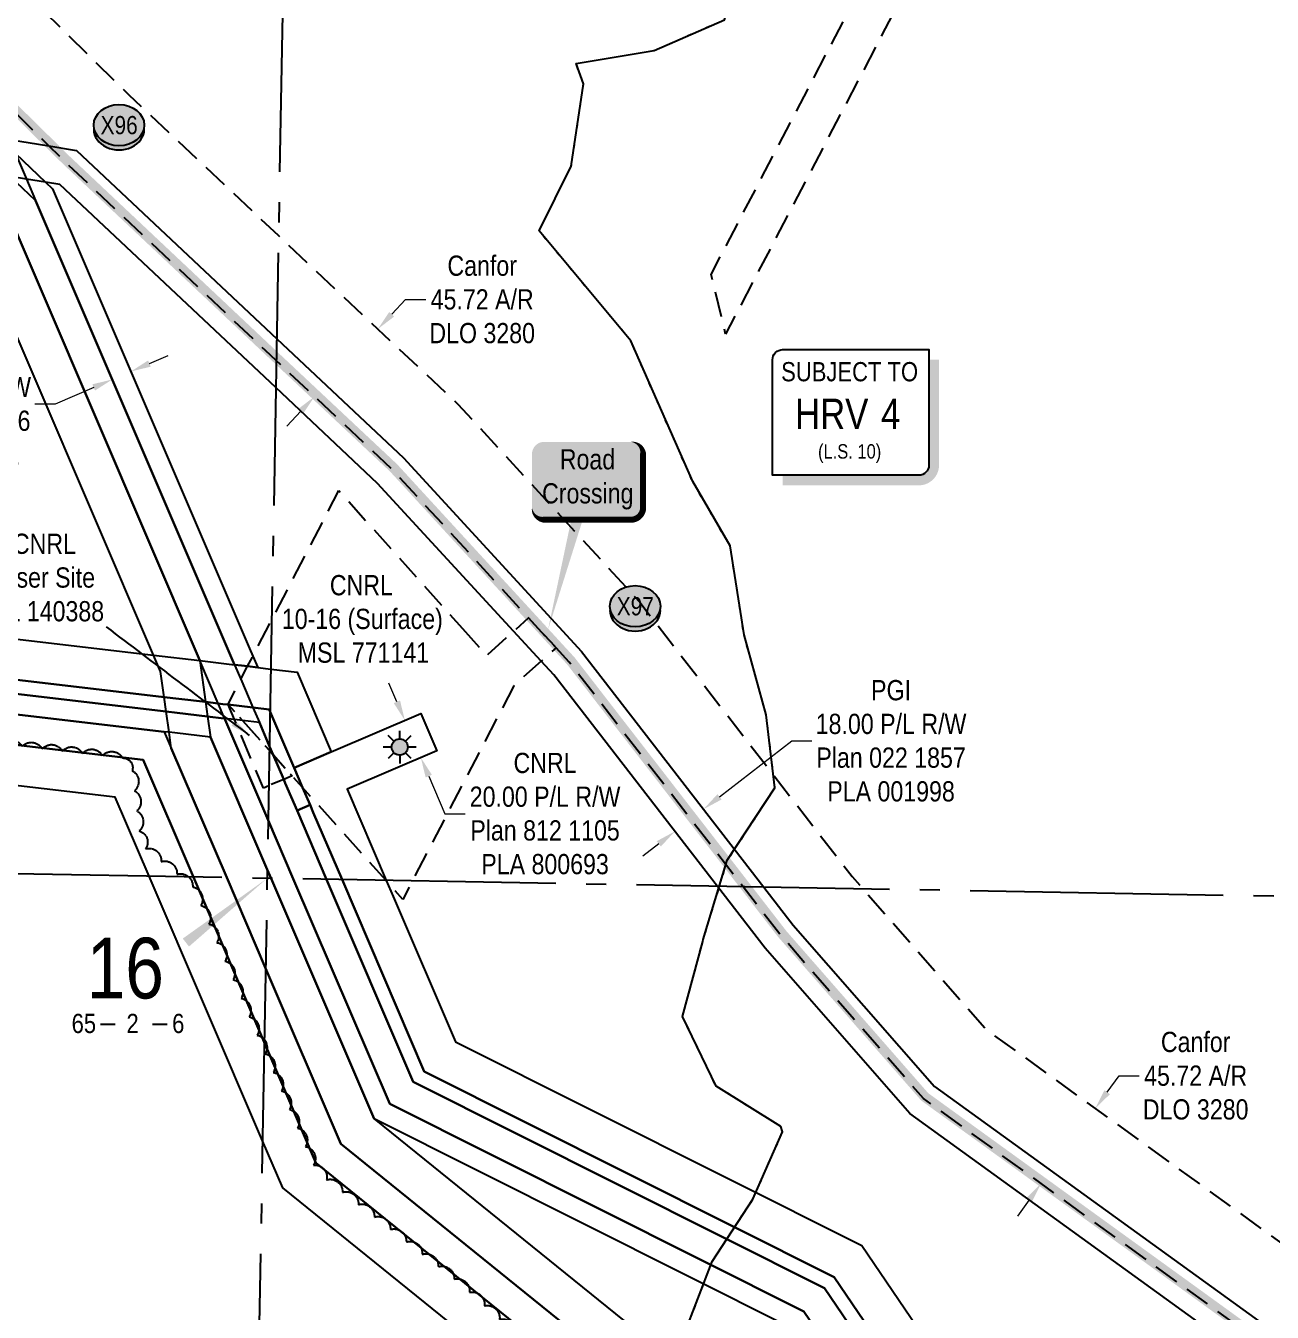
# Model space of a CAD drawing. Extents: x 405326 to 424052, y 6044755 to 6062236.
# Drawn here: x 419861 to 420477, y 6053581 to 6054217 of the extents above; entities that cross this region are included whole.
import ezdxf
from ezdxf.enums import TextEntityAlignment as Align

# ---------------------------------------------------------------- set-up
doc = ezdxf.new("R2010")
doc.units = 0
doc.header["$LTSCALE"] = 5
for name, pattern in [('0', [1, 1, 0]), ('foc-ACCESSROAD', [3.75, 2.5, -1.25]), ('foc-QUARTERLINE', [33, 25, -3, 2, -3]), ('foc-WHEELTRACKS', [2, 0.4, -1.6])]:
    doc.linetypes.add(name, pattern=pattern)
for name, color, linetype in [('10', 1, 'Continuous'), ('9', 3, 'Continuous'), ('CG-NOTES', 7, 'Continuous'), ('CTW', 7, 'Continuous'), ('F-AR', 190, 'foc-ACCESSROAD'), ('F-RW', 190, 'Continuous'), ('F-WS', 190, 'foc-ACCESSROAD'), ('F-WS-S', 190, 'Continuous'), ('L-SECLBL', 7, 'Continuous'), ('L-SECQ', 8, 'foc-QUARTERLINE'), ('P-CROSSINGS', 250, 'Continuous'), ('P-PROPOSED', 10, 'Continuous'), ('T-BUSH', 110, '0'), ('T-WATER-P3', 160, 'foc-WHEELTRACKS')]:
    doc.layers.add(name, color=color, linetype=linetype)
for name, color, linetype, lineweight in [('F-AR-T', 190, 'Continuous', 9), ('F-RW-T', 190, 'Continuous', 9), ('F-WS-T', 190, 'Continuous', 9)]:
    doc.layers.add(name, color=color, linetype=linetype, lineweight=lineweight)
doc.styles.add('80', font='ARIALN.TTF', dxfattribs={"height": 10})
doc.styles.add('80CG', font='ARIALN.TTF', dxfattribs={"height": 10})
doc.styles.add('80L', font='ARIALN.TTF', dxfattribs={"height": 10})
doc.styles.add('Crossing', font='ARIALN.TTF', dxfattribs={"height": 10})
doc.styles.add('foc-LtypeFont', font='ARIALN.TTF', dxfattribs={"height": 7.35})
doc.styles.add('HRV', font='ARIALN.TTF', dxfattribs={"height": 3})
doc.styles.add('SIMPLEX', font='ARIALN.TTF')
doc.linetypes.add('foc-TOPO-flowdirection-NOLINE', pattern='A,0,[">",foc-LtypeFont,S=0.3,R=0,X=0,Y=-0.945],-20,[">",foc-LtypeFont,S=0.3,R=0,X=0,Y=-0.945],0', length=20)
doc.dimstyles.new('Compass 5 000', dxfattribs={"dimscale": 5, "dimtxt": 9, "dimasz": 2, "dimexe": 0.2, "dimexo": 0.0625, "dimgap": 0.5, "dimtad": 0, "dimtih": 1, "dimtoh": 1, "dimzin": 0, "dimdsep": 46, "dimtxsty": '80CG', "dimcen": 0.1, "dimse1": 1, "dimse2": 1, "dimclrd": 256, "dimclrt": 256, "dimaunit": 1, "dimadec": 4, "dimazin": 0, "dimtfac": 0.06, "dimtofl": 0, "dimtmove": 0, "dimatfit": 1, "dimfxl": 0.2, "dimtolj": 1, "dimtzin": 0, "dimlwd": -1, "dimarcsym": 0})

# ---------------------------------------------------------------- blocks, each defined once
blk = doc.blocks.new('L-SECLBL')
at = {"layer": '9', "color": 7}
for p, q in [((-5.08, -27.83), (-12.29, -27.83)), ((20.7, -27.83), (13.5, -27.83))]:
    blk.add_line(p, q, dxfattribs=at)
at = {"layer": '10', "color": 2, "style": 'SIMPLEX'}
blk.add_attdef('SEC', text='', height=30, dxfattribs=at).set_placement((0, 0), align=Align.MIDDLE)
at = {"layer": '10', "color": 5, "style": '80L'}
blk.add_attdef('TWP', text='', height=9.5, dxfattribs=at).set_placement((-14.43, -27.37), align=Align.MIDDLE_RIGHT)
blk.add_attdef('RGE', text='', height=9.5, dxfattribs=at).set_placement((3.62, -27.37), align=Align.MIDDLE_CENTER)
blk.add_attdef('MER', text='', height=9.5, dxfattribs=at).set_placement((23.17, -27.37), align=Align.MIDDLE_LEFT)
blk = doc.blocks.new('HRV')
blk.add_lwpolyline([(-35.14, 31.6), (37.21, 31.6), (37.21, -25.54, -0.414214), (32.21, -30.54), (-40.14, -30.54), (-40.14, 26.6, -0.414214)], format="xyb", close=True)
at = {"const_width": 5, "flags": 128}
blk.add_lwpolyline([(-35.14, -33.04), (32.21, -33.04, 0.414214), (39.71, -25.54), (39.71, 26.6)], format="xyb", dxfattribs=at)
at = {"style": '80L'}
blk.add_text('SUBJECT TO', height=9.5, dxfattribs=at).set_placement((-2.01, 13.06), align=Align.BOTTOM_CENTER)
blk.add_attdef('(N.W.1/4 00)', text='', height=7.12, dxfattribs=at).set_placement((-2.01, -24.45), align=Align.BOTTOM_CENTER)
at = {"layer": 'CTW', "color": 3, "style": 'HRV'}
blk.add_text('HRV', height=15, dxfattribs=at).set_placement((-10.88, -0.18), align=Align.MIDDLE_CENTER)
blk.add_attdef('0', text='', height=15, dxfattribs=at).set_placement((18.28, -0.18), align=Align.MIDDLE_CENTER)
blk = doc.blocks.new('*D702')
at = {"layer": 'F-RW-T', "transparency": 16777216}
for p, q in [((420044.24, 6053882.64), (420040.31, 6053891.83)), ((420060, 6053845.87), (420067.95, 6053827.31)), ((420067.95, 6053827.31), (420077.95, 6053827.31))]:
    blk.add_line(p, q, dxfattribs=at)
for points in [[(420045.78, 6053883.29), (420042.71, 6053881.98), (420048.18, 6053873.44)], [(420061.53, 6053846.53), (420058.46, 6053845.22), (420056.06, 6053855.07)]]:
    blk.add_solid(points, dxfattribs=at)
at = {"layer": 'F-RW-T', "transparency": 16777216, "insert": (420117.49, 6053827.31), "char_height": 10, "attachment_point": 5, "style": '80CG'}
blk.add_mtext('\\A1;CNRL\\P20.00 P/L R/W\\PPlan 812 1105\\PPLA 800693', dxfattribs=at)
blk = doc.blocks.new('*D711')
at = {"layer": 'F-AR-T', "transparency": 16777216}
for p, q in [((420395.37, 6053689.64), (420401.24, 6053697.74)), ((420401.24, 6053697.74), (420411.24, 6053697.74)), ((420356.84, 6053636.38), (420350.98, 6053628.27))]:
    blk.add_line(p, q, dxfattribs=at)
for points in [[(420394.02, 6053690.61), (420396.72, 6053688.66), (420389.51, 6053681.53)], [(420355.49, 6053637.35), (420358.19, 6053635.4), (420362.7, 6053644.48)]]:
    blk.add_solid(points, dxfattribs=at)
at = {"layer": 'F-AR-T', "transparency": 16777216, "insert": (420439.13, 6053697.74), "char_height": 10, "attachment_point": 5, "style": '80CG'}
blk.add_mtext('\\A1;Canfor\\P45.72 A/R\\PDLO 3280', dxfattribs=at)
blk = doc.blocks.new('*D719')
at = {"layer": 'F-AR-T', "transparency": 16777216}
for p, q in [((420041.67, 6054074.19), (420048.51, 6054081.48)), ((420048.51, 6054081.48), (420058.51, 6054081.48)), ((419996.7, 6054026.24), (419989.85, 6054018.95))]:
    blk.add_line(p, q, dxfattribs=at)
for points in [[(420040.45, 6054075.33), (420042.88, 6054073.05), (420034.83, 6054066.89)], [(419995.48, 6054027.38), (419997.91, 6054025.1), (420003.54, 6054033.53)]]:
    blk.add_solid(points, dxfattribs=at)
at = {"layer": 'F-AR-T', "transparency": 16777216, "insert": (420086.41, 6054081.48), "char_height": 10, "attachment_point": 5, "style": '80CG'}
blk.add_mtext('\\A1;Canfor\\P45.72 A/R\\PDLO 3280', dxfattribs=at)
blk = doc.blocks.new('*D720')
at = {"layer": 'F-AR-T', "transparency": 16777216}
for p, q in [((420203.75, 6053835.65), (420239.45, 6053863.29)), ((420239.45, 6053863.29), (420249.45, 6053863.29)), ((420173.73, 6053812.41), (420165.82, 6053806.28))]:
    blk.add_line(p, q, dxfattribs=at)
for points in [[(420202.73, 6053836.96), (420204.77, 6053834.33), (420195.84, 6053829.52)], [(420172.71, 6053813.72), (420174.75, 6053811.09), (420181.64, 6053818.53)]]:
    blk.add_solid(points, dxfattribs=at)
at = {"layer": 'F-AR-T', "transparency": 16777216, "insert": (420288.54, 6053863.29), "char_height": 10, "attachment_point": 5, "style": '80CG'}
blk.add_mtext('\\A1;PGI\\P18.00 P/L R/W\\PPlan 022 1857\\PPLA 001998', dxfattribs=at)
blk = doc.blocks.new('GAS')
h = blk.add_hatch(color=255)
h.dxf.hatch_style = 1
edge = h.paths.add_edge_path()
edge.add_arc((0, 0), 0.9, 0, 360)
for p, q in [((0, 0.81), (0, 1.62)), ((-0.81, 0), (-1.62, 0)), ((-0.57, 0.57), (-1.14, 1.14)), ((0.57, 0.57), (1.14, 1.14)), ((1.62, 0), (0.81, 0)), ((-0.57, -0.57), (-1.14, -1.14)), ((0, -0.81), (0, -1.62)), ((1.14, -1.14), (0.57, -0.57))]:
    blk.add_line(p, q)
blk.add_circle((0, 0), 0.8)
blk = doc.blocks.new('*D722')
at = {"layer": 'F-AR-T', "transparency": 16777216}
for p, q in [((419921.91, 6054049.83), (419931.1, 6054053.77)), ((419894.34, 6054038.02), (419875.23, 6054029.82)), ((419875.23, 6054029.82), (419865.23, 6054029.82))]:
    blk.add_line(p, q, dxfattribs=at)
for points in [[(419921.25, 6054051.36), (419922.57, 6054048.3), (419912.72, 6054045.89)], [(419893.68, 6054039.55), (419895, 6054036.48), (419903.53, 6054041.96)]]:
    blk.add_solid(points, dxfattribs=at)
at = {"layer": 'F-AR-T', "transparency": 16777216, "insert": (419826.14, 6054029.82), "char_height": 10, "attachment_point": 5, "style": '80CG'}
blk.add_mtext('\\A1;CNRL\\P10.00 P/L R/W\\PPlan 892 0656\\PPLA 890171', dxfattribs=at)
blk = doc.blocks.new('*U1043')
h = blk.add_hatch(color=59)
edge = h.paths.add_edge_path()
edge.add_line((-21.5, -20), (21.5, -20))
edge.add_arc((21.5, -14), 6, 270, 360)
edge.add_line((27.5, -14), (27.5, 12.5))
edge.add_arc((21.5, 12.5), 6, 0, 90)
edge.add_line((21.5, 18.5), (-21.5, 18.5))
edge.add_arc((-21.5, 12.5), 6, 90, 180)
edge.add_line((-27.5, 12.5), (-27.5, -14))
edge.add_arc((-21.5, -14), 6, 180, 270)
at = {"color": 1, "flags": 128}
blk.add_lwpolyline([(-21.5, -20, 3, 3, 0), (21.5, -20, 3, 3, 0.414214), (27.5, -14, 3, 3, 0), (27.5, 12.5, 3, 0, 0.414214), (21.5, 18.5, 0, 0, 0), (-21.5, 18.5, 0, 0, 0.414214), (-27.5, 12.5, 0, 0, 0), (-27.5, -14, 0, 3, 0.414214)], format="xyseb", close=True, dxfattribs=at)
blk.add_lwpolyline([(-19.6, -74.65, 0, 7.5, 0), (0, 0, 0, 0, 0)], format="xyseb", dxfattribs=at)
at = {"color": 1, "style": '80'}
blk.add_attdef('ENTER_TEXT_001', (-35.99, -5), '', height=10, dxfattribs=at)
blk = doc.blocks.new('xing2')
h = blk.add_hatch(color=50)
h.dxf.hatch_style = 1
edge = h.paths.add_edge_path()
edge.add_ellipse((0, 0), major_axis=(-12.5, 0), ratio=0.816297, start_angle=0, end_angle=360)
h = blk.add_hatch(color=250)
h.dxf.hatch_style = 1
edge = h.paths.add_edge_path()
edge.add_ellipse((0, -2.05), major_axis=(-12.5, 0), ratio=0.816297, start_angle=0, end_angle=180)
edge.add_line((12.5, -2.05), (12.5, 0))
edge.add_ellipse((0, 0), major_axis=(-12.5, 0), ratio=0.816297, start_angle=0, end_angle=180, ccw=False)
edge.add_line((-12.5, 0), (-12.5, -2.05))
at = {"color": 250}
blk.add_ellipse((0, 0), major_axis=(-12.5, 0), ratio=0.816297, dxfattribs=at)
blk.add_ellipse((0, -2.05), major_axis=(-12.5, 0), ratio=0.816297, start_param=0, end_param=3.141593, dxfattribs=at)
at = {"color": 250, "style": 'Crossing'}
blk.add_attdef('CROSSING', text='', height=9, dxfattribs=at).set_placement((0.09, 0.02), align=Align.MIDDLE_CENTER)
at = {"color": 250, "style": 'Crossing', "flags": 1}
for tag, p in [('OWNER', (0.09, -12.49)), ('DESCRIPTION', (0.09, -25.77)), ('LOCATION', (0.09, -39.3)), ('DWG_REF', (0.09, -52.84))]:
    blk.add_attdef(tag, text='', height=9, dxfattribs=at).set_placement(p, align=Align.MIDDLE_CENTER)

msp = doc.modelspace()

# ---------------------------------------------------------------- linework, layer by layer
at = {"layer": 'F-AR', "flags": 128}
for points in [[(421688.16, 6052776.612), (421589.579, 6052857.106), (421584.704, 6052861.086), (421491.184, 6052937.036), (421482.671, 6052943.925), (421452.49, 6052968.354), (421444.642, 6052974.77), (421223.748, 6053155.486), (421213.856, 6053163.565), (421194.379, 6053179.475), (421191.508, 6053181.819), (421182.464, 6053189.334), (421181.562, 6053190.084), (421178.695, 6053192.466), (421045.617, 6053301.252), (420971.49, 6053342.024), (420909.465, 6053361.945), (420899.156, 6053365.255), (420852.764, 6053380.156), (420806.075, 6053395.153), (420803.795, 6053395.886), (420776.074, 6053404.624), (420773.764, 6053405.353), (420677.341, 6053436.363), (420606.043, 6053468.437), (420304.545, 6053686.552), (420233.998, 6053767.176), (420215.444, 6053791.142), (420129.402, 6053902.275), (420122.965, 6053909.283), (420120.286, 6053912.2), (420109.356, 6053924.099), (420041.853, 6053997.594), (419984.623, 6054051.274), (419979.281, 6054056.284), (419880.399, 6054149.386), (419872.226, 6054157.432), (419840.761, 6054188.41), (419689.67, 6054331.727), (419609.018, 6054425.325), (419507.992, 6054608.17), (419274.145, 6055031.402), (419269.311, 6055040.151), (419245.253, 6055083.698), (419240.42, 6055092.447), (419211.417, 6055144.946), (419195.736, 6055173.328), (419182.028, 6055188.582), (418972.199, 6055422.092), (418713.231, 6055710.296), (418511.498, 6055958.262), (418475.219, 6056002.858), (418464.233, 6056016.363), (418396.354, 6056124.537), (418325.185, 6056237.953), (418306.046, 6056268.456), (418257.307, 6056346.129), (418251.994, 6056354.595), (418246.106, 6056362.709), (418240.29, 6056370.725), (418232.487, 6056381.477), (418231.481, 6056382.863), (418195.015, 6056438.715), (418193.469, 6056441.083), (418184.051, 6056455.507), (418174.814, 6056469.65), (417790.85, 6056942.473), (417672.281, 6057073.958), (417622.317, 6057129.367), (417592.747, 6057162.158), (417587.041, 6057168.486), (417580.662, 6057175.553)], [(417643.252, 6057174.447), (417734.868, 6057072.847), (417825.61, 6056972.224), (417880.728, 6056904.342), (418211.815, 6056496.642), (418225.282, 6056476.015), (418236.251, 6056459.214), (418269.159, 6056408.813), (418270.212, 6056407.335), (418276.022, 6056399.18), (418284.737, 6056386.946), (418292.537, 6056375.996), (418296.034, 6056370.423), (418360.622, 6056267.492), (418379.763, 6056236.99), (418397.86, 6056208.15), (418501.467, 6056043.038), (418747.987, 6055740.018), (419034.656, 6055420.985), (419183.224, 6055255.653), (419212.803, 6055222.734), (419233.228, 6055200.004), (419252.218, 6055165.629), (419261.008, 6055149.717), (419280.352, 6055114.705), (419310.58, 6055059.988), (419548, 6054630.296), (419560.739, 6054607.23), (419646.744, 6054451.58), (419722.802, 6054363.313), (419870.152, 6054223.543), (419911.753, 6054182.685), (419985.712, 6054113.049), (420010.603, 6054089.614), (420074.386, 6054029.788), (420164.389, 6053931.797), (420269.323, 6053796.261), (420274.723, 6053790.083), (420335.553, 6053720.571), (420629.067, 6053508.231), (420693.775, 6053479.122), (420776.908, 6053452.386), (420787.641, 6053448.934), (420806.908, 6053442.861), (420817.665, 6053439.47), (420848.662, 6053429.513), (420895.054, 6053414.612), (420905.363, 6053411.301), (420989.671, 6053384.223), (421059.37, 6053345.886), (421071.325, 6053339.311), (421076.404, 6053335.159), (421194.224, 6053238.846), (421207.062, 6053228.353), (421207.786, 6053227.761), (421220.591, 6053217.12), (421252.695, 6053190.897), (421481.358, 6053003.83), (421518.897, 6052973.446), (421519.988, 6052972.564), (421556.88, 6052942.602), (421590.583, 6052915.233), (421613.584, 6052896.552), (421689.166, 6052834.838)]]:
    msp.add_lwpolyline(points, dxfattribs=at)
at = {"layer": 'F-RW'}
for points in [[(419852.675, 6054160.613), (419872.226, 6054157.432), (419885.884, 6054155.21), (419984.813, 6054062.063), (420047.543, 6054003.225), (420135.521, 6053907.438), (420225.696, 6053790.959), (420240.176, 6053772.263), (420309.968, 6053692.501), (420610.07, 6053475.397), (420680.215, 6053443.841), (420776.22, 6053412.966), (420806.221, 6053403.509), (420852.047, 6053388.789), (420898.439, 6053373.889), (420908.748, 6053370.577), (420974.669, 6053349.405), (421050.112, 6053307.908), (421183.784, 6053198.639)], [(419855.686, 6054153.584), (419870.538, 6054139.497), (419874.011, 6054136.202), (419971.419, 6053908.931), (419973.025, 6053905.186), (419975.423, 6053899.592), (419970.424, 6053900.189), (419967.375, 6053900.553), (419963.961, 6053900.961), (419865.635, 6054130.372), (419853.012, 6054142.344)], [(419855.686, 6054153.584), (419861.061, 6054141.045), (419865.635, 6054130.372), (419963.961, 6053900.961), (419967.061, 6053893.726), (419973.055, 6053879.741), (419976.238, 6053872.315), (419981.259, 6053860.597), (419983.032, 6053856.461), (419988.265, 6053844.254), (419989.028, 6053842.474), (419994.867, 6053828.851), (420009.45, 6053794.83), (420052.341, 6053694.754), (420255.644, 6053592.794), (420665.919, 6052988.702), (420686.658, 6052958.166), (420766.236, 6052840.992), (420795.646, 6052797.687), (420883.97, 6052667.642)], [(420795.192, 6052771.669), (420765.782, 6052814.975), (420668.311, 6052958.493), (420647.572, 6052989.029), (420245.433, 6053581.141), (420040.717, 6053683.808), (419993.008, 6053795.124), (419980.614, 6053824.039), (419959.352, 6053873.65), (419959.044, 6053874.366), (419957.018, 6053879.094), (419955.862, 6053881.792), (419946.768, 6053903.012), (419843.529, 6054143.889)], [(419843.529, 6054143.889), (419946.768, 6053903.012), (419949.667, 6053882.53), (419950.682, 6053875.364), (419952.131, 6053865.125), (419980.184, 6053799.67), (419982.049, 6053795.321), (420032.968, 6053676.513), (420333.4, 6053433.821), (420635.337, 6052989.247), (420656.074, 6052958.712), (420765.479, 6052797.625), (420794.889, 6052754.317)], [(421178.808, 6053179.474), (421039.962, 6053292.944), (420967.48, 6053332.923), (420910.346, 6053351.315), (420900.047, 6053354.534), (420853.658, 6053369.401), (420805.892, 6053384.71), (420775.893, 6053394.224), (420673.759, 6053427.035), (420601.003, 6053459.757), (420297.761, 6053679.109), (420226.273, 6053760.866), (420202.657, 6053791.371), (420121.757, 6053895.892), (420115.553, 6053902.642), (420101.941, 6053917.454), (420034.729, 6053990.59), (419984.388, 6054037.979), (419877.563, 6054138.353), (419870.538, 6054139.497), (419861.061, 6054141.045), (419853.012, 6054142.344)], [(420764.873, 6052762.921), (420631.602, 6052959.147), (420610.863, 6052989.683), (420318.526, 6053420.13), (420016.541, 6053664.074), (419979.325, 6053750.908), (419960.123, 6053795.71), (419932.702, 6053859.69), (419931.586, 6053867.57), (419930.138, 6053877.805), (419929.124, 6053884.968), (419927.339, 6053897.576), (419923.855, 6053905.704), (419835.288, 6054112.349)], [(419367.082, 6053971.142), (419923.855, 6053905.703), (419946.768, 6053903.012), (419963.961, 6053900.961), (419967.375, 6053900.553), (419970.424, 6053900.189), (419975.423, 6053899.592), (419981.933, 6053898.815), (419994.908, 6053897.268), (420011.8, 6053857.856), (419993.423, 6053849.982), (419981.56, 6053877.657), (419981.078, 6053878.785), (419973.055, 6053879.741), (419960.75, 6053881.281), (419958.186, 6053881.515), (419955.862, 6053881.792), (419949.667, 6053882.53), (419936.49, 6053884.103), (419929.124, 6053884.968), (419364.746, 6053951.288)], [(419364.746, 6053951.288), (419929.124, 6053884.968), (419936.49, 6053884.103), (419949.667, 6053882.53), (419955.862, 6053881.792), (419958.186, 6053881.515), (419960.75, 6053881.281), (419973.055, 6053879.741), (419981.078, 6053878.785), (419981.56, 6053877.657), (419993.423, 6053849.982), (419997.626, 6053840.176), (420001.299, 6053831.606), (419994.867, 6053828.851), (419989.028, 6053842.474), (419988.265, 6053844.254), (419983.032, 6053856.461), (419981.259, 6053860.597), (419976.238, 6053872.315), (419967.941, 6053873.304), (419963.906, 6053873.786), (419959.044, 6053874.366), (419958.622, 6053874.416), (419950.682, 6053875.364), (419935.668, 6053877.155), (419930.138, 6053877.805), (419363.93, 6053944.339)], [(419363.93, 6053944.339), (419930.138, 6053877.805), (419935.668, 6053877.155), (419950.682, 6053875.364), (419958.622, 6053874.416), (419959.044, 6053874.366), (419959.352, 6053873.65), (419980.614, 6053824.039), (419993.008, 6053795.124), (420040.717, 6053683.808), (420245.433, 6053581.141), (420647.572, 6052989.029), (420668.311, 6052958.493), (420765.782, 6052814.975), (420795.192, 6052771.669)], [(420790.363, 6052760.982), (420765.479, 6052797.625), (420656.074, 6052958.712), (420635.337, 6052989.247), (420333.4, 6053433.821), (420238.625, 6053573.373), (420032.968, 6053676.513), (419982.049, 6053795.321), (419980.184, 6053799.67), (419952.131, 6053865.125), (419934.493, 6053867.229), (419931.586, 6053867.57), (419929.205, 6053867.85), (419362.76, 6053934.412)], [(419362.76, 6053934.412), (419929.205, 6053867.85), (419932.702, 6053859.69), (419960.123, 6053795.71), (419979.325, 6053750.908), (420016.541, 6053664.074), (420318.526, 6053420.13), (420610.863, 6052989.683), (420631.603, 6052959.147), (420764.873, 6052762.921)], [(420761.415, 6052741.317), (420613.248, 6052959.475), (420592.509, 6052990.011), (420307.369, 6053409.861), (420004.22, 6053654.745), (419978.679, 6053714.337), (419943.679, 6053796.002), (419918.837, 6053853.966), (419361.006, 6053919.516)], [(419361.006, 6053919.516), (419918.837, 6053853.966), (419943.679, 6053796.002), (419978.679, 6053714.337), (420004.22, 6053654.745), (420307.369, 6053409.861), (420592.509, 6052990.011), (420613.248, 6052959.475), (420761.415, 6052741.317)], [(420756.103, 6052713.541), (420588.776, 6052959.911), (420568.038, 6052990.447), (420292.492, 6053396.169), (419987.793, 6053642.306), (419977.819, 6053665.577), (419921.753, 6053796.392), (419905.012, 6053835.454), (419358.668, 6053899.654)], [(420674.48, 6052988.55), (420260.41, 6053598.231), (420057.764, 6053699.862), (420017.121, 6053794.692), (420002.877, 6053827.924), (420001.299, 6053831.606), (419997.626, 6053840.176), (419993.423, 6053849.982), (420011.8, 6053857.856), (420056.061, 6053876.82), (420063.937, 6053858.444), (420019.675, 6053839.48), (420038.882, 6053794.302), (420042.442, 6053786.357), (420073.261, 6053714.454), (420274.026, 6053613.769), (420698.947, 6052988.114)], [(420883.97, 6052667.642), (420795.646, 6052797.687), (420766.236, 6052840.992), (420686.658, 6052958.166), (420665.919, 6052988.702), (420255.644, 6053592.794), (420052.341, 6053694.754), (420009.45, 6053794.83), (419994.867, 6053828.851), (420001.299, 6053831.606), (420002.877, 6053827.924), (420017.121, 6053794.692), (420057.764, 6053699.862), (420260.41, 6053598.231), (420674.48, 6052988.55), (420695.22, 6052958.013), (420766.448, 6052853.137), (420795.858, 6052809.83), (420795.858, 6052809.83), (420887.372, 6052675.086)]]:
    msp.add_lwpolyline(points, dxfattribs=at)
at = {"layer": 'F-WS', "flags": 128}
msp.add_lwpolyline([(420686.932, 6054687.18), (420608.171, 6054644.442), (420599.333, 6054639.645), (420559.562, 6054618.064), (420547.335, 6054611.429), (420508.531, 6054590.367), (420470.968, 6054569.989), (420370.536, 6054377.822), (420290.248, 6054224.198), (420206.733, 6054064.404), (420199.567, 6054093.87), (420272.523, 6054233.462), (420352.812, 6054387.086), (420456.07, 6054584.657), (420467.929, 6054591.088), (420537.797, 6054629.007), (420548.161, 6054634.632), (420587.934, 6054656.211), (420596.771, 6054661.008), (420646.332, 6054687.903)], dxfattribs=at)
for points in [[(420076.619, 6053918.91), (420088.619, 6053905.517), (420101.941, 6053917.454), (420109.356, 6053924.099), (420120.286, 6053912.2), (420122.965, 6053909.283), (420115.553, 6053902.642), (420102.043, 6053890.536), (420051.846, 6053794.07), (420047.104, 6053784.958), (420038.882, 6053794.302), (419997.626, 6053840.176), (419992.396, 6053846.012), (419983.032, 6053856.461), (419981.222, 6053858.482), (419967.941, 6053873.304), (419960.75, 6053881.281), (419967.061, 6053893.726), (419970.424, 6053900.189), (419973.025, 6053905.186), (419982.362, 6053923.129), (420015.602, 6053987.006), (420076.619, 6053918.91)], [(419980.916, 6053841.128), (419978.252, 6053839.994), (419963.906, 6053873.786), (419960.75, 6053881.281), (419967.941, 6053873.304), (419981.222, 6053858.482), (419983.032, 6053856.461), (419992.396, 6053846.012), (419988.265, 6053844.254), (419980.916, 6053841.128)]]:
    msp.add_lwpolyline(points, close=True, dxfattribs=at)
at = {"layer": 'L-SECLBL', "flags": 128}
msp.add_lwpolyline([(419980.109, 6053795.356, 0, 4.998, 0), (419939.927, 6053763.598, 0, 0, 0)], format="xyseb", dxfattribs=at)
at = {"layer": 'L-SECQ'}
for p, q in [((419994.293, 6054599.533), (419965.929, 6052991.176)), ((420782.645, 6053781.037), (419177.564, 6053809.674))]:
    msp.add_line(p, q, dxfattribs=at)
at = {"layer": 'P-PROPOSED', "const_width": 4.998, "flags": 128}
msp.add_lwpolyline([(419841.455, 6054189.129), (419872.928, 6054158.145), (419881.093, 6054150.106), (419979.965, 6054057.013), (419985.306, 6054052.003), (420042.564, 6053998.297), (420110.092, 6053924.775), (420121.022, 6053912.876), (420123.701, 6053909.959), (420130.167, 6053902.92), (420216.234, 6053791.754), (420234.77, 6053767.812), (420305.222, 6053687.296), (420606.546, 6053469.307)], dxfattribs=at)
at = {"layer": 'T-BUSH', "flags": 128}
msp.add_lwpolyline([(419060.351, 6053970.661, -0.234011), (419064.724, 6053967.469, -0.5205671), (419074.635, 6053966.169, -0.5205671), (419084.545, 6053964.869, -0.5205671), (419094.456, 6053963.569, -0.5205671), (419104.367, 6053962.269, -0.5205671), (419114.277, 6053960.969, -0.5205671), (419124.188, 6053959.669, -0.5205671), (419134.098, 6053958.369, -0.5205671), (419144.009, 6053957.069, -0.5205671), (419153.919, 6053955.769, -0.5205671), (419163.83, 6053954.469, -0.5205671), (419173.74, 6053953.169, -0.5205671), (419183.651, 6053951.869, -0.5205671), (419193.561, 6053950.569, -0.5205671), (419203.472, 6053949.269, -0.5205671), (419213.382, 6053947.969, -0.5205671), (419223.214, 6053946.194, -0.5205671), (419233.01, 6053944.208, -0.5205671), (419242.806, 6053942.221, -0.5205671), (419252.602, 6053940.235, -0.5205671), (419262.398, 6053938.249, -0.5205671), (419272.194, 6053936.263, -0.5205671), (419281.991, 6053934.277, -0.5205671), (419291.787, 6053932.291, -0.5205671), (419301.583, 6053930.305, -0.5205671), (419311.379, 6053928.319, -0.5205671), (419321.175, 6053926.333, -0.5205671), (419330.971, 6053924.347, -0.5205671), (419340.767, 6053922.361, -0.5205671), (419350.564, 6053920.375, -0.5205671), (419360.36, 6053918.389, -0.5205671), (419368.493, 6053915.07, -0.5205671), (419368.295, 6053905.077, -0.5205671), (419373.809, 6053899.961, -0.5205671), (419383.71, 6053898.592, -0.5205671), (419393.611, 6053897.223, -0.5205671), (419403.513, 6053895.854, -0.5205671), (419413.414, 6053894.486, -0.5205671), (419423.315, 6053893.117, -0.5205671), (419431.645, 6053894.111, -0.5205671), (419434.212, 6053903.771, -0.5205671), (419441.687, 6053906.432, -0.5205671), (419451.644, 6053905.552, -0.5205671), (419461.601, 6053904.673, -0.5205671), (419471.557, 6053903.793, -0.5205671), (419481.514, 6053902.914, -0.5205671), (419491.471, 6053902.034, -0.5205671), (419501.427, 6053901.155, -0.5205671), (419511.384, 6053900.276, -0.5205671), (419521.322, 6053899.215, -0.5205671), (419531.253, 6053898.078, -0.5205671), (419541.183, 6053896.94, -0.5205671), (419551.114, 6053895.802, -0.5205671), (419561.044, 6053894.664, -0.5205671), (419570.975, 6053893.526, -0.5205671), (419580.905, 6053892.388, -0.5205671), (419590.836, 6053891.25, -0.5205671), (419600.766, 6053890.112, -0.5205671), (419610.696, 6053888.974, -0.5205671), (419620.627, 6053887.836, -0.5205671), (419630.557, 6053886.698, -0.5205671), (419640.488, 6053885.56, -0.5205671), (419650.418, 6053884.422, -0.5205671), (419660.349, 6053883.284, -0.5205671), (419670.279, 6053882.146, -0.5205671), (419680.21, 6053881.008, -0.5205671), (419690.14, 6053879.87, -0.5205671), (419700.07, 6053878.732, -0.5205671), (419710.001, 6053877.594, -0.5205671), (419719.931, 6053876.456, -0.5205671), (419729.862, 6053875.318, -0.5205671), (419739.792, 6053874.18, -0.5205671), (419749.723, 6053873.042, -0.5205671), (419759.653, 6053871.904, -0.5205671), (419769.584, 6053870.766, -0.5205671), (419779.514, 6053869.628, -0.5205671), (419789.445, 6053868.49, -0.5205671), (419799.375, 6053867.352, -0.5205671), (419809.305, 6053866.214, -0.5205671), (419819.236, 6053865.076, -0.5205671), (419829.166, 6053863.938, -0.5205671), (419839.097, 6053862.801, -0.5205671), (419849.027, 6053861.663, -0.5205671), (419858.958, 6053860.525, -0.5205671), (419868.888, 6053859.387, -0.5205671), (419878.819, 6053858.249, -0.5205671), (419888.749, 6053857.111, -0.5205671), (419898.679, 6053855.973, -0.5205671), (419908.61, 6053854.835, -0.5205671), (419913.394, 6053848.549, -0.5205671), (419914.533, 6053838.619, -0.5205671), (419915.673, 6053828.689, -0.5205671), (419916.813, 6053818.758, -0.5205671), (419919.969, 6053809.937, -0.5205671), (419927.745, 6053803.656, -0.5205671), (419935.52, 6053797.375, -0.5205671), (419943.295, 6053791.093, -0.5205671), (419947.295, 6053781.939, -0.5205671), (419951.278, 6053772.771, -0.5205671), (419955.261, 6053763.603, -0.5205671), (419959.244, 6053754.436, -0.5205671), (419963.227, 6053745.268, -0.5205671), (419967.21, 6053736.101, -0.5205671), (419971.193, 6053726.933, -0.5205671), (419975.176, 6053717.766, -0.5205671), (419979.159, 6053708.598, -0.5205671), (419983.142, 6053699.43, -0.5205671), (419987.125, 6053690.263, -0.5205671), (419991.108, 6053681.095, -0.5205671), (419995.091, 6053671.928, -0.5205671), (419999.074, 6053662.76, -0.5205671), (420003.057, 6053653.593, -0.5205671), (420009.45, 6053646.295, -0.5205671), (420017.342, 6053640.162, -0.5205671), (420025.235, 6053634.028, -0.5205671), (420033.127, 6053627.895, -0.5205671), (420041.019, 6053621.761, -0.5205671), (420048.912, 6053615.628, -0.5205671), (420056.804, 6053609.494, -0.5205671), (420064.696, 6053603.36, -0.5205671), (420072.588, 6053597.227, -0.5205671), (420080.149, 6053590.697, -0.5205671), (420087.581, 6053584.013, -0.5205671), (420095.012, 6053577.328, -0.5205671), (420102.444, 6053570.644, -0.5205671), (420109.876, 6053563.96, -0.5205671), (420117.307, 6053557.275, -0.5205671), (420124.719, 6053550.569, -0.5205671), (420129.077, 6053541.887, -0.5205671), (420132.147, 6053532.374, -0.5205671), (420135.216, 6053522.862, -0.5205671), (420138.286, 6053513.35, -0.5205671), (420141.356, 6053503.837, -0.5205671), (420142.928, 6053498.965)], format="xyb", dxfattribs=at)
at = {"layer": 'T-WATER-P3', "linetype": 'foc-TOPO-flowdirection-NOLINE', "flags": 128}
msp.add_lwpolyline([(420207.318, 6052866.776), (420207.393, 6052879.216), (420221.442, 6052889.857), (420243.968, 6052901.693), (420249.3, 6052959.775), (420267.439, 6052992.431), (420278.465, 6053031.685), (420283.744, 6053075.89), (420282.863, 6053174.475), (420259.174, 6053252.746), (420235.158, 6053280.332), (420209.029, 6053334.937), (420206.283, 6053394.499), (420202.298, 6053400.072), (420191.433, 6053397.452), (420190.232, 6053420.208), (420181.292, 6053450.527), (420181.681, 6053481.36), (420177.345, 6053526.926), (420185.981, 6053569.023), (420200.136, 6053606.002), (420220.211, 6053636.726), (420234.88, 6053670.007), (420233.968, 6053672.682), (420202.046, 6053692.641), (420185.481, 6053727.056), (420193.287, 6053756.176), (420195.431, 6053764.176), (420195.697, 6053765.053), (420197.859, 6053772.177), (420207.591, 6053804.255), (420231.078, 6053840.155), (420226.858, 6053876.108), (420215.866, 6053915.642), (420209.027, 6053959.67), (420190.472, 6053991.467), (420159.845, 6054061.09), (420114.543, 6054115.351), (420130.408, 6054147.381), (420136.508, 6054188.069), (420132.896, 6054198.069), (420171.41, 6054204.562), (420206.167, 6054219.816), (420239.302, 6054336.952), (420244.695, 6054381.838), (420256.404, 6054416.541), (420276.65, 6054445.33), (420302.928, 6054468.033), (420324.198, 6054495.06)], dxfattribs=at)
at = {"layer": 'T-WATER-P3', "flags": 128}
msp.add_lwpolyline([(420207.318, 6052866.776), (420207.393, 6052879.216), (420221.442, 6052889.857), (420243.968, 6052901.693), (420249.3, 6052959.775), (420267.439, 6052992.431), (420278.465, 6053031.685), (420283.744, 6053075.89), (420282.863, 6053174.475), (420259.174, 6053252.746), (420235.158, 6053280.332), (420209.029, 6053334.937), (420206.283, 6053394.499), (420202.298, 6053400.072), (420191.433, 6053397.452), (420190.232, 6053420.208), (420181.292, 6053450.527), (420181.681, 6053481.36), (420177.345, 6053526.926), (420185.981, 6053569.023), (420200.136, 6053606.002), (420220.211, 6053636.726), (420234.88, 6053670.007), (420233.968, 6053672.682), (420202.046, 6053692.641), (420185.481, 6053727.056), (420193.287, 6053756.176), (420195.431, 6053764.176), (420195.697, 6053765.053), (420197.859, 6053772.177), (420207.591, 6053804.255), (420231.078, 6053840.155), (420226.858, 6053876.108), (420215.866, 6053915.642), (420209.027, 6053959.67), (420190.472, 6053991.467), (420159.845, 6054061.09), (420114.543, 6054115.351), (420130.408, 6054147.381), (420136.508, 6054188.069), (420132.896, 6054198.069), (420171.41, 6054204.562), (420206.167, 6054219.816), (420239.302, 6054336.952), (420244.695, 6054381.838), (420256.404, 6054416.541), (420276.65, 6054445.33), (420302.928, 6054468.033), (420324.198, 6054495.06)], dxfattribs=at)

# ---------------------------------------------------------------- block references
at = {"layer": 'CG-NOTES', "color": 2, "xscale": 0.999551, "yscale": 0.999551, "zscale": 0.999551}
msp.add_blockref('HRV', (420270.074, 6054025.15), dxfattribs=at).add_auto_attribs({'(N.W.1/4 00)': '(L.S. 10)', '0': '4'})
at = {"layer": 'CG-NOTES'}
ref = msp.add_blockref('*U1043', (420138.491, 6053992.619), dxfattribs=dict(at, xscale=0.9990282348270094, yscale=0.9990282348270094, zscale=0.9990282348270094))
ref.add_attrib('ENTER_TEXT_001', 'Road', (420124.793, 6053997.507), dxfattribs={"layer": '0', "color": 1, "height": 9.9903, "style": '80'})
ref.add_attrib('ENTER_TEXT_002', 'Crossing', (420116.036, 6053980.679), dxfattribs={"layer": '0', "color": 1, "height": 9.9903, "style": '80'})
at = {"layer": 'F-WS-S', "color": 2, "xscale": 4.997755000000074, "yscale": 4.997755000000074, "zscale": 4.997755000000074}
msp.add_blockref('GAS', (420045.631, 6053860.243), dxfattribs=at)
at = {"layer": 'L-SECLBL', "color": 2}
msp.add_blockref('L-SECLBL', (419909.963, 6053750.992), dxfattribs=at).add_auto_attribs({'SEC': '16', 'TWP': '65', 'RGE': '2', 'MER': '6'})
at = {"layer": 'P-CROSSINGS', "color": 5, "xscale": 0.999551, "yscale": 0.999551, "zscale": 0.999551}
for p, values in [((419906.848, 6054167.678), {'CROSSING': 'X96'}), ((420162.01, 6053929.835), {'CROSSING': 'X97'})]:
    msp.add_blockref('xing2', p, dxfattribs=at).add_auto_attribs(values)

# ---------------------------------------------------------------- texts
at = {"layer": 'F-WS-T', "char_height": 10, "attachment_point": 1, "style": '80L'}
for s, width, insert in [('\\pi13.99611;CNRL\\P\\pi4.95791;Riser Site\\P\\pi0.48997;PIL 140388', 58.19004, (419840.413, 6053965.731)), ('\\pi24.38083;CNRL\\P\\pi0.64618;10-16 (Surface)\\P\\pi8.48383;MSL 771141', 78.95948, (419986.719, 6053945.271))]:
    msp.add_mtext_dynamic_manual_height_columns(s, width=width, gutter_width=49.978, heights=[0], dxfattribs=dict(at, insert=insert))

# ---------------------------------------------------------------- dimensions: what is measured, and where the dimension line sits
at = {"layer": 'F-AR-T'}
for p1, p2, distance, picture, middle in [((419998.677, 6054038.092), (420029.967, 6054071.452), -6.663, '*D719', (420086.408, 6054081.481)), ((420361.897, 6053645.061), (420388.706, 6053682.118), -0.996, '*D711', (420439.134, 6053697.738))]:
    dim = msp.add_aligned_dim(p1=p1, p2=p2, distance=distance, text='Canfor\\P45.72 A/R\\PDLO 3280', dimstyle='Compass 5 000', dxfattribs=at)
    dim.commit()
    dim.dimension.update_dxf_attribs({"geometry": picture, "text_midpoint": middle})
for base, p1, p2, angle, text, picture, middle in [((419903.53, 6054041.956), (419915.36, 6054039.73), (419906.172, 6054035.792), 203.199977, 'CNRL\\P10.00 P/L R/W\\PPlan 892 0656\\PPLA 890171', '*D722', (419826.141, 6054029.825)), ((420195.84, 6053829.524), (420182.587, 6053817.301), (420196.79, 6053828.297), 37.746141, 'PGI\\P18.00 P/L R/W\\PPlan 022 1857\\PPLA 001998', '*D720', (420288.539, 6053863.288))]:
    dim = msp.add_linear_dim(base=base, p1=p1, p2=p2, angle=angle, text=text, dimstyle='Compass 5 000', dxfattribs=at)
    dim.commit()
    dim.dimension.update_dxf_attribs({"geometry": picture, "text_midpoint": middle, "dimtype": 161})
at = {"layer": 'F-RW-T'}
dim = msp.add_linear_dim(base=(420056.057, 6053855.067), p1=(420042.833, 6053871.152), p2=(420050.707, 6053852.775), angle=293.192654, text='CNRL\\P20.00 P/L R/W\\PPlan 812 1105\\PPLA 800693', dimstyle='Compass 5 000', dxfattribs=at)
dim.commit()
dim.dimension.update_dxf_attribs({"geometry": '*D702', "text_midpoint": (420117.49, 6053827.307), "dimtype": 161})

# ---------------------------------------------------------------- leaders
at = {"layer": 'F-WS-T', "path_type": 1}
msp.add_leader([(419971.451, 6053866.036), (419900.718, 6053919.632)], dimstyle='Compass 5 000', override={"dimgap": 0.5, "dimtad": 0}, dxfattribs=at)

doc.saveas('drawing.dxf')
